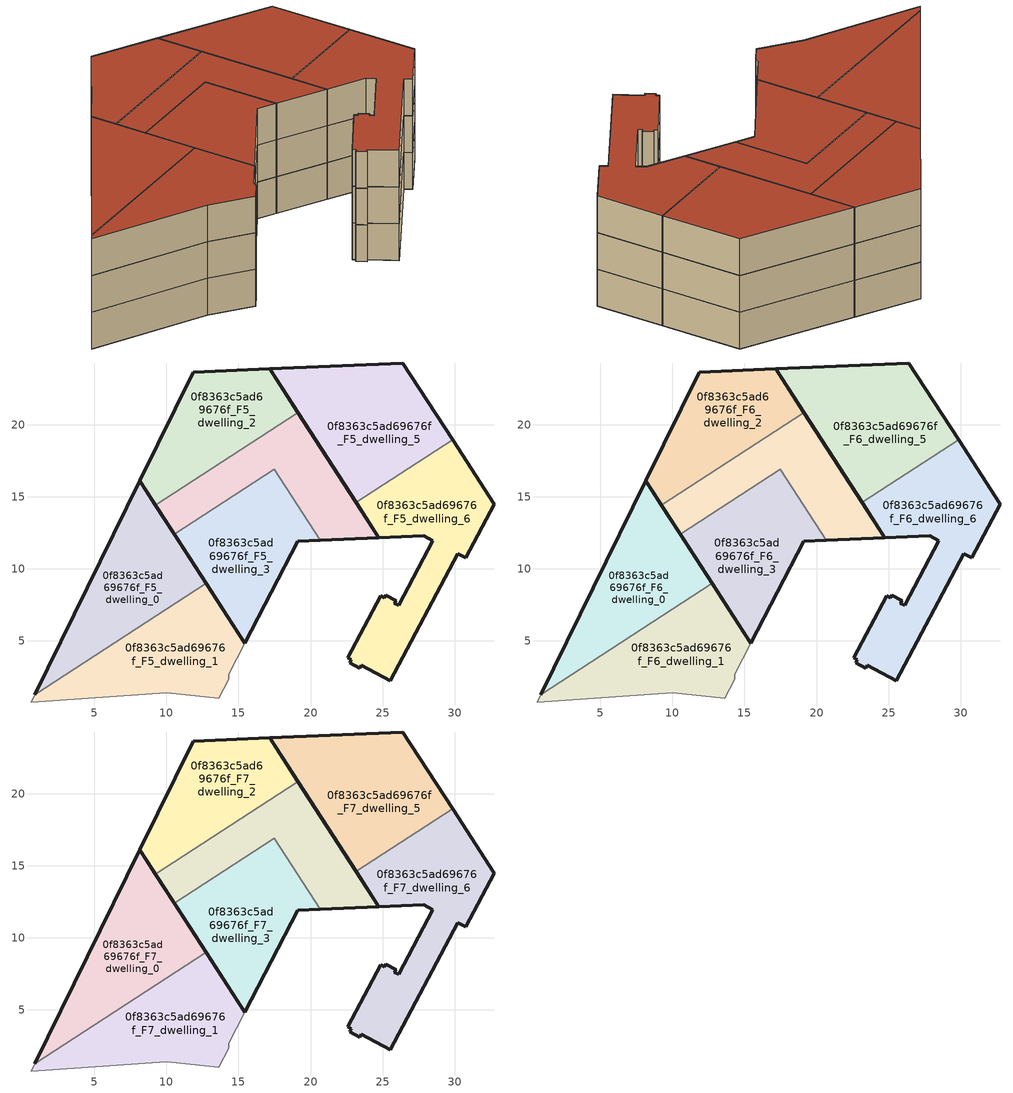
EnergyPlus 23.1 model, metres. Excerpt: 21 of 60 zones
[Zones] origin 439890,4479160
0f8363c5ad69676f_F5_dwelling_0
 floor to 0f8363c5ad69676f_F4_dwelling_0 (EU_floor_Construction): 12.76,9 8.15,16.1 0.87,1.29 z15
 wall outside (EU_wall_Construction): 0.87,1.29 8.15,16.1 12.76,9 z15:18
 wall to 0f8363c5ad69676f_F5_dwelling_1 (EU_wall_Construction): 12.76,9 0.87,1.29 z15:18
0f8363c5ad69676f_F5_dwelling_1
 floor to 0f8363c5ad69676f_F4_dwelling_1 (EU_floor_Construction): 13.64,1.02 14.31,2.33 14.31,2.68 15.45,4.86 12.76,9 0.87,1.29 0.62,0.77 10.02,1.4 z15
 wall outside (EU_wall_Construction): 12.76,9 15.45,4.86 z15:18
 wall adiabatic (EU_wall_Construction): 15.45,4.86 14.31,2.68 14.31,2.33 13.64,1.02 10.02,1.4 0.62,0.77 0.87,1.29 z15:18
0f8363c5ad69676f_F5_dwelling_2
 floor to 0f8363c5ad69676f_F4_dwelling_2 (EU_floor_Construction): 19.12,20.83 17.15,23.87 11.85,23.63 8.15,16.1 9.24,14.42 z15
 wall outside (EU_wall_Construction): 9.24,14.42 8.15,16.1 11.85,23.63 17.15,23.87 19.12,20.83 z15:18
 wall to 0f8363c5ad69676f_F5_dwelling_4 (EU_wall_Construction): 19.12,20.83 9.24,14.42 z15:18
0f8363c5ad69676f_F5_dwelling_3
 floor to 0f8363c5ad69676f_F4_dwelling_3 (EU_floor_Construction): 15.45,4.86 19.12,11.91 20.66,11.98 17.47,16.9 10.55,12.41 z15
 wall outside (EU_wall_Construction): 20.66,11.98 19.12,11.91 15.45,4.86 10.55,12.41 z15:18
 wall to 0f8363c5ad69676f_F5_dwelling_4 (EU_wall_Construction): 10.55,12.41 17.47,16.9 20.66,11.98 z15:18
0f8363c5ad69676f_F5_dwelling_4
 floor to 0f8363c5ad69676f_F4_dwelling_4 (EU_floor_Construction): 24.75,12.16 19.12,20.83 9.24,14.42 10.55,12.41 17.47,16.9 20.66,11.98 z15
 wall outside (EU_wall_Construction): 10.55,12.41 9.24,14.42 / 19.12,20.83 24.75,12.16 20.66,11.98 z15:18
0f8363c5ad69676f_F5_dwelling_5
 floor to 0f8363c5ad69676f_F4_dwelling_5 (EU_floor_Construction): 29.85,18.95 26.39,24.29 17.15,23.87 23.16,14.61 z15
 wall outside (EU_wall_Construction): 23.16,14.61 17.15,23.87 26.39,24.29 29.85,18.95 z15:18
 wall to 0f8363c5ad69676f_F5_dwelling_6 (EU_wall_Construction): 29.85,18.95 23.16,14.61 z15:18
0f8363c5ad69676f_F5_dwelling_6
 floor to 0f8363c5ad69676f_F4_dwelling_6 (EU_floor_Construction): 25.51,2.25 30.21,11.04 30.77,10.77 32.75,14.48 29.85,18.95 23.16,14.61 24.75,12.16 27.85,12.3 28.49,11.95 26.11,7.47 25.82,7.62 25.93,7.79 25.21,8.18 25.12,8 24.86,8.13 22.59,3.83 22.84,3.7 22.73,3.49 23.42,3.11 23.51,3.33 z15
 wall outside (EU_wall_Construction): 29.85,18.95 32.75,14.48 30.77,10.77 30.21,11.04 25.51,2.25 23.51,3.33 23.42,3.11 22.73,3.49 22.84,3.7 22.59,3.83 24.86,8.13 25.12,8 25.21,8.18 25.93,7.79 25.82,7.62 26.11,7.47 28.49,11.95 27.85,12.3 24.75,12.16 23.16,14.61 z15:18
0f8363c5ad69676f_F6_dwelling_0
 floor to 0f8363c5ad69676f_F5_dwelling_0 (EU_floor_Construction): 12.76,9 8.15,16.1 0.87,1.29 z18
 wall outside (EU_wall_Construction): 0.87,1.29 8.15,16.1 12.76,9 z18:21
 wall to 0f8363c5ad69676f_F6_dwelling_1 (EU_wall_Construction): 12.76,9 0.87,1.29 z18:21
0f8363c5ad69676f_F6_dwelling_1
 floor to 0f8363c5ad69676f_F5_dwelling_1 (EU_floor_Construction): 13.64,1.02 14.31,2.33 14.31,2.68 15.45,4.86 12.76,9 0.87,1.29 0.62,0.77 10.02,1.4 z18
 wall outside (EU_wall_Construction): 12.76,9 15.45,4.86 z18:21
 wall adiabatic (EU_wall_Construction): 15.45,4.86 14.31,2.68 14.31,2.33 13.64,1.02 10.02,1.4 0.62,0.77 0.87,1.29 z18:21
0f8363c5ad69676f_F6_dwelling_2
 floor to 0f8363c5ad69676f_F5_dwelling_2 (EU_floor_Construction): 19.12,20.83 17.15,23.87 11.85,23.63 8.15,16.1 9.24,14.42 z18
 wall outside (EU_wall_Construction): 9.24,14.42 8.15,16.1 11.85,23.63 17.15,23.87 19.12,20.83 z18:21
 wall to 0f8363c5ad69676f_F6_dwelling_4 (EU_wall_Construction): 19.12,20.83 9.24,14.42 z18:21
0f8363c5ad69676f_F6_dwelling_3
 floor to 0f8363c5ad69676f_F5_dwelling_3 (EU_floor_Construction): 15.45,4.86 19.12,11.91 20.66,11.98 17.47,16.9 10.55,12.41 z18
 wall outside (EU_wall_Construction): 20.66,11.98 19.12,11.91 15.45,4.86 10.55,12.41 z18:21
 wall to 0f8363c5ad69676f_F6_dwelling_4 (EU_wall_Construction): 10.55,12.41 17.47,16.9 20.66,11.98 z18:21
0f8363c5ad69676f_F6_dwelling_4
 floor to 0f8363c5ad69676f_F5_dwelling_4 (EU_floor_Construction): 24.75,12.16 19.12,20.83 9.24,14.42 10.55,12.41 17.47,16.9 20.66,11.98 z18
 wall outside (EU_wall_Construction): 10.55,12.41 9.24,14.42 / 19.12,20.83 24.75,12.16 20.66,11.98 z18:21
0f8363c5ad69676f_F6_dwelling_5
 floor to 0f8363c5ad69676f_F5_dwelling_5 (EU_floor_Construction): 29.85,18.95 26.39,24.29 17.15,23.87 23.16,14.61 z18
 wall outside (EU_wall_Construction): 23.16,14.61 17.15,23.87 26.39,24.29 29.85,18.95 z18:21
 wall to 0f8363c5ad69676f_F6_dwelling_6 (EU_wall_Construction): 29.85,18.95 23.16,14.61 z18:21
0f8363c5ad69676f_F6_dwelling_6
 floor to 0f8363c5ad69676f_F5_dwelling_6 (EU_floor_Construction): 25.51,2.25 30.21,11.04 30.77,10.77 32.75,14.48 29.85,18.95 23.16,14.61 24.75,12.16 27.85,12.3 28.49,11.95 26.11,7.47 25.82,7.62 25.93,7.79 25.21,8.18 25.12,8 24.86,8.13 22.59,3.83 22.84,3.7 22.73,3.49 23.42,3.11 23.51,3.33 z18
 wall outside (EU_wall_Construction): 29.85,18.95 32.75,14.48 30.77,10.77 30.21,11.04 25.51,2.25 23.51,3.33 23.42,3.11 22.73,3.49 22.84,3.7 22.59,3.83 24.86,8.13 25.12,8 25.21,8.18 25.93,7.79 25.82,7.62 26.11,7.47 28.49,11.95 27.85,12.3 24.75,12.16 23.16,14.61 z18:21
0f8363c5ad69676f_F7_dwelling_0
 floor to 0f8363c5ad69676f_F6_dwelling_0 (EU_floor_Construction): 12.76,9 8.15,16.1 0.87,1.29 z21
 wall outside (EU_wall_Construction): 0.87,1.29 8.15,16.1 12.76,9 z21:24
 wall to 0f8363c5ad69676f_F7_dwelling_1 (EU_wall_Construction): 12.76,9 0.87,1.29 z21:24
 roof outside (EU_roof_Construction): 8.15,16.1 12.76,9 0.87,1.29 z24
0f8363c5ad69676f_F7_dwelling_1
 floor to 0f8363c5ad69676f_F6_dwelling_1 (EU_floor_Construction): 13.64,1.02 14.31,2.33 14.31,2.68 15.45,4.86 12.76,9 0.87,1.29 0.62,0.77 10.02,1.4 z21
 wall outside (EU_wall_Construction): 12.76,9 15.45,4.86 z21:24
 wall adiabatic (EU_wall_Construction): 15.45,4.86 14.31,2.68 14.31,2.33 13.64,1.02 10.02,1.4 0.62,0.77 0.87,1.29 z21:24
 roof outside (EU_roof_Construction): 12.76,9 15.45,4.86 14.31,2.68 14.31,2.33 13.64,1.02 10.02,1.4 0.62,0.77 0.87,1.29 z24
0f8363c5ad69676f_F7_dwelling_2
 floor to 0f8363c5ad69676f_F6_dwelling_2 (EU_floor_Construction): 19.12,20.83 17.15,23.87 11.85,23.63 8.15,16.1 9.24,14.42 z21
 wall outside (EU_wall_Construction): 9.24,14.42 8.15,16.1 11.85,23.63 17.15,23.87 19.12,20.83 z21:24
 wall to 0f8363c5ad69676f_F7_dwelling_4 (EU_wall_Construction): 19.12,20.83 9.24,14.42 z21:24
 roof outside (EU_roof_Construction): 17.15,23.87 19.12,20.83 9.24,14.42 8.15,16.1 11.85,23.63 z24
0f8363c5ad69676f_F7_dwelling_3
 floor to 0f8363c5ad69676f_F6_dwelling_3 (EU_floor_Construction): 15.45,4.86 19.12,11.91 20.66,11.98 17.47,16.9 10.55,12.41 z21
 wall outside (EU_wall_Construction): 20.66,11.98 19.12,11.91 15.45,4.86 10.55,12.41 z21:24
 wall to 0f8363c5ad69676f_F7_dwelling_4 (EU_wall_Construction): 10.55,12.41 17.47,16.9 20.66,11.98 z21:24
 roof outside (EU_roof_Construction): 17.47,16.9 20.66,11.98 19.12,11.91 15.45,4.86 10.55,12.41 z24
0f8363c5ad69676f_F7_dwelling_4
 floor to 0f8363c5ad69676f_F6_dwelling_4 (EU_floor_Construction): 24.75,12.16 19.12,20.83 9.24,14.42 10.55,12.41 17.47,16.9 20.66,11.98 z21
 wall outside (EU_wall_Construction): 10.55,12.41 9.24,14.42 / 19.12,20.83 24.75,12.16 20.66,11.98 z21:24
 roof outside (EU_roof_Construction): 19.12,20.83 24.75,12.16 20.66,11.98 17.47,16.9 10.55,12.41 9.24,14.42 z24
0f8363c5ad69676f_F7_dwelling_5
 floor to 0f8363c5ad69676f_F6_dwelling_5 (EU_floor_Construction): 29.85,18.95 26.39,24.29 17.15,23.87 23.16,14.61 z21
 wall outside (EU_wall_Construction): 23.16,14.61 17.15,23.87 26.39,24.29 29.85,18.95 z21:24
 wall to 0f8363c5ad69676f_F7_dwelling_6 (EU_wall_Construction): 29.85,18.95 23.16,14.61 z21:24
 roof outside (EU_roof_Construction): 26.39,24.29 29.85,18.95 23.16,14.61 17.15,23.87 z24
0f8363c5ad69676f_F7_dwelling_6
 floor to 0f8363c5ad69676f_F6_dwelling_6 (EU_floor_Construction): 25.51,2.25 30.21,11.04 30.77,10.77 32.75,14.48 29.85,18.95 23.16,14.61 24.75,12.16 27.85,12.3 28.49,11.95 26.11,7.47 25.82,7.62 25.93,7.79 25.21,8.18 25.12,8 24.86,8.13 22.59,3.83 22.84,3.7 22.73,3.49 23.42,3.11 23.51,3.33 z21
 wall outside (EU_wall_Construction): 29.85,18.95 32.75,14.48 30.77,10.77 30.21,11.04 25.51,2.25 23.51,3.33 23.42,3.11 22.73,3.49 22.84,3.7 22.59,3.83 24.86,8.13 25.12,8 25.21,8.18 25.93,7.79 25.82,7.62 26.11,7.47 28.49,11.95 27.85,12.3 24.75,12.16 23.16,14.61 z21:24
 roof outside (EU_roof_Construction): 29.85,18.95 32.75,14.48 30.77,10.77 30.21,11.04 25.51,2.25 23.51,3.33 23.42,3.11 22.73,3.49 22.84,3.7 22.59,3.83 24.86,8.13 25.12,8 25.21,8.18 25.93,7.79 25.82,7.62 26.11,7.47 28.49,11.95 27.85,12.3 24.75,12.16 23.16,14.61 z24
[Building]
EU S2 Campaign: North Axis=0; Terrain=City; Solar Distribution=FullExterior
[Site:Location]
Madrid: Latitude=40.5; Longitude=-3.5; Time Zone=1; Elevation=609
[SizingPeriod:WeatherFileDays]
AnnualSizingPeriod: Begin Month=1; Begin Day of Month=1; End Month=12; End Day of Month=31; Day of Week for Start Day=Monday; Use Weather File Daylight Saving Period=No; Use Weather File Rain and Snow Indicators=No
[MATERIAL]
EU_InternalMass_Material: Roughness=MediumRough; Thickness=0.1; Conductivity=1; Density=1800; Specific Heat=900; Thermal Absorptance=0.9; Solar Absorptance=0.7; Visible Absorptance=0.7
[MATERIAL:NOMASS] Roughness=MediumRough; Thermal Absorptance=0.9; Solar Absorptance=0.7; Visible Absorptance=0.7
Name | Thermal Resistance
EU_wall_NoMass; EU_roof_NoMass | 2.16768
EU_floor_NoMass | 1.14339
[CONSTRUCTION]
EU_wall_Construction: EU_wall_NoMass
EU_roof_Construction: EU_roof_NoMass
EU_floor_Construction: EU_floor_NoMass
EU_InternalMass_Construction: EU_InternalMass_Material
[ZONE] Type=1; Multiplier=1; Ceiling Height=autocalculate; Floor Area=autocalculate; Part of Total Floor Area=Yes
Name | Volume
0f8363c5ad69676f_F5_dwelling_0; 0f8363c5ad69676f_F6_dwelling_0; 0f8363c5ad69676f_F7_dwelling_0 | 180.054
0f8363c5ad69676f_F5_dwelling_1; 0f8363c5ad69676f_F6_dwelling_1; 0f8363c5ad69676f_F7_dwelling_1 | 180.039
0f8363c5ad69676f_F5_dwelling_2; 0f8363c5ad69676f_F6_dwelling_2; 0f8363c5ad69676f_F7_dwelling_2 | 157.908
0f8363c5ad69676f_F5_dwelling_3; 0f8363c5ad69676f_F6_dwelling_3; 0f8363c5ad69676f_F7_dwelling_3 | 168.202
0f8363c5ad69676f_F5_dwelling_4; 0f8363c5ad69676f_F6_dwelling_4; 0f8363c5ad69676f_F7_dwelling_4 | 157.915
0f8363c5ad69676f_F5_dwelling_5; 0f8363c5ad69676f_F6_dwelling_5; 0f8363c5ad69676f_F7_dwelling_5 | 208.1
0f8363c5ad69676f_F5_dwelling_6; 0f8363c5ad69676f_F6_dwelling_6; 0f8363c5ad69676f_F7_dwelling_6 | 208.104
[INTERNALMASS] Construction=EU_InternalMass_Construction
Name | Zone or ZoneList | Surface Area
0f8363c5ad69676f_F5_dwelling_0_EU_InternalMass | 0f8363c5ad69676f_F5_dwelling_0 | 68.5925
0f8363c5ad69676f_F5_dwelling_1_EU_InternalMass | 0f8363c5ad69676f_F5_dwelling_1 | 68.5826
0f8363c5ad69676f_F5_dwelling_2_EU_InternalMass | 0f8363c5ad69676f_F5_dwelling_2 | 67.0571
0f8363c5ad69676f_F5_dwelling_3_EU_InternalMass | 0f8363c5ad69676f_F5_dwelling_3 | 67.0562
0f8363c5ad69676f_F5_dwelling_4_EU_InternalMass | 0f8363c5ad69676f_F5_dwelling_4 | 70.1163
0f8363c5ad69676f_F5_dwelling_5_EU_InternalMass | 0f8363c5ad69676f_F5_dwelling_5 | 70.1215
0f8363c5ad69676f_F5_dwelling_6_EU_InternalMass | 0f8363c5ad69676f_F5_dwelling_6 | 68.5842
0f8363c5ad69676f_F6_dwelling_0_EU_InternalMass | 0f8363c5ad69676f_F6_dwelling_0 | 68.5925
0f8363c5ad69676f_F6_dwelling_1_EU_InternalMass | 0f8363c5ad69676f_F6_dwelling_1 | 68.5826
0f8363c5ad69676f_F6_dwelling_2_EU_InternalMass | 0f8363c5ad69676f_F6_dwelling_2 | 67.0571
0f8363c5ad69676f_F6_dwelling_3_EU_InternalMass | 0f8363c5ad69676f_F6_dwelling_3 | 67.0562
0f8363c5ad69676f_F6_dwelling_4_EU_InternalMass | 0f8363c5ad69676f_F6_dwelling_4 | 70.1163
0f8363c5ad69676f_F6_dwelling_5_EU_InternalMass | 0f8363c5ad69676f_F6_dwelling_5 | 70.1215
0f8363c5ad69676f_F6_dwelling_6_EU_InternalMass | 0f8363c5ad69676f_F6_dwelling_6 | 68.5842
0f8363c5ad69676f_F7_dwelling_0_EU_InternalMass | 0f8363c5ad69676f_F7_dwelling_0 | 68.5925
0f8363c5ad69676f_F7_dwelling_1_EU_InternalMass | 0f8363c5ad69676f_F7_dwelling_1 | 68.5826
0f8363c5ad69676f_F7_dwelling_2_EU_InternalMass | 0f8363c5ad69676f_F7_dwelling_2 | 67.0571
0f8363c5ad69676f_F7_dwelling_3_EU_InternalMass | 0f8363c5ad69676f_F7_dwelling_3 | 67.0562
0f8363c5ad69676f_F7_dwelling_4_EU_InternalMass | 0f8363c5ad69676f_F7_dwelling_4 | 70.1163
0f8363c5ad69676f_F7_dwelling_5_EU_InternalMass | 0f8363c5ad69676f_F7_dwelling_5 | 70.1215
0f8363c5ad69676f_F7_dwelling_6_EU_InternalMass | 0f8363c5ad69676f_F7_dwelling_6 | 68.5842
[OTHEREQUIPMENT] Fuel Type=Electricity; Design Level Calculation Method=Watts/Area; Power per Zone Floor Area=1; Fraction Latent=0; Fraction Radiant=0; Fraction Lost=0; Carbon Dioxide Generation Rate=0; EndUse Subcategory=EU_Step8_InternalGains
Name | Zone or ZoneList or Space or SpaceList | Schedule
EU_Step8_InternalGain_0f8363c5ad69676f_F5_dwelling_0_f000 | 0f8363c5ad69676f_F5_dwelling_0 | EU_Step8_GainSchedule_0f8363c5ad69676f_F5_dwelling_0_f000
EU_Step8_InternalGain_0f8363c5ad69676f_F5_dwelling_1_f000 | 0f8363c5ad69676f_F5_dwelling_1 | EU_Step8_GainSchedule_0f8363c5ad69676f_F5_dwelling_1_f000
EU_Step8_InternalGain_0f8363c5ad69676f_F5_dwelling_2_f000 | 0f8363c5ad69676f_F5_dwelling_2 | EU_Step8_GainSchedule_0f8363c5ad69676f_F5_dwelling_2_f000
EU_Step8_InternalGain_0f8363c5ad69676f_F5_dwelling_3_f000 | 0f8363c5ad69676f_F5_dwelling_3 | EU_Step8_GainSchedule_0f8363c5ad69676f_F5_dwelling_3_f000
EU_Step8_InternalGain_0f8363c5ad69676f_F5_dwelling_4_f000 | 0f8363c5ad69676f_F5_dwelling_4 | EU_Step8_GainSchedule_0f8363c5ad69676f_F5_dwelling_4_f000
EU_Step8_InternalGain_0f8363c5ad69676f_F5_dwelling_5_f000 | 0f8363c5ad69676f_F5_dwelling_5 | EU_Step8_GainSchedule_0f8363c5ad69676f_F5_dwelling_5_f000
EU_Step8_InternalGain_0f8363c5ad69676f_F5_dwelling_6_f000 | 0f8363c5ad69676f_F5_dwelling_6 | EU_Step8_GainSchedule_0f8363c5ad69676f_F5_dwelling_6_f000
EU_Step8_InternalGain_0f8363c5ad69676f_F6_dwelling_0_f000 | 0f8363c5ad69676f_F6_dwelling_0 | EU_Step8_GainSchedule_0f8363c5ad69676f_F6_dwelling_0_f000
EU_Step8_InternalGain_0f8363c5ad69676f_F6_dwelling_1_f000 | 0f8363c5ad69676f_F6_dwelling_1 | EU_Step8_GainSchedule_0f8363c5ad69676f_F6_dwelling_1_f000
EU_Step8_InternalGain_0f8363c5ad69676f_F6_dwelling_2_f000 | 0f8363c5ad69676f_F6_dwelling_2 | EU_Step8_GainSchedule_0f8363c5ad69676f_F6_dwelling_2_f000
EU_Step8_InternalGain_0f8363c5ad69676f_F6_dwelling_3_f000 | 0f8363c5ad69676f_F6_dwelling_3 | EU_Step8_GainSchedule_0f8363c5ad69676f_F6_dwelling_3_f000
EU_Step8_InternalGain_0f8363c5ad69676f_F6_dwelling_4_f000 | 0f8363c5ad69676f_F6_dwelling_4 | EU_Step8_GainSchedule_0f8363c5ad69676f_F6_dwelling_4_f000
EU_Step8_InternalGain_0f8363c5ad69676f_F6_dwelling_5_f000 | 0f8363c5ad69676f_F6_dwelling_5 | EU_Step8_GainSchedule_0f8363c5ad69676f_F6_dwelling_5_f000
EU_Step8_InternalGain_0f8363c5ad69676f_F6_dwelling_6_f000 | 0f8363c5ad69676f_F6_dwelling_6 | EU_Step8_GainSchedule_0f8363c5ad69676f_F6_dwelling_6_f000
EU_Step8_InternalGain_0f8363c5ad69676f_F7_dwelling_0_f000 | 0f8363c5ad69676f_F7_dwelling_0 | EU_Step8_GainSchedule_0f8363c5ad69676f_F7_dwelling_0_f000
EU_Step8_InternalGain_0f8363c5ad69676f_F7_dwelling_1_f000 | 0f8363c5ad69676f_F7_dwelling_1 | EU_Step8_GainSchedule_0f8363c5ad69676f_F7_dwelling_1_f000
EU_Step8_InternalGain_0f8363c5ad69676f_F7_dwelling_2_f000 | 0f8363c5ad69676f_F7_dwelling_2 | EU_Step8_GainSchedule_0f8363c5ad69676f_F7_dwelling_2_f000
EU_Step8_InternalGain_0f8363c5ad69676f_F7_dwelling_3_f000 | 0f8363c5ad69676f_F7_dwelling_3 | EU_Step8_GainSchedule_0f8363c5ad69676f_F7_dwelling_3_f000
EU_Step8_InternalGain_0f8363c5ad69676f_F7_dwelling_4_f000 | 0f8363c5ad69676f_F7_dwelling_4 | EU_Step8_GainSchedule_0f8363c5ad69676f_F7_dwelling_4_f000
EU_Step8_InternalGain_0f8363c5ad69676f_F7_dwelling_5_f000 | 0f8363c5ad69676f_F7_dwelling_5 | EU_Step8_GainSchedule_0f8363c5ad69676f_F7_dwelling_5_f000
EU_Step8_InternalGain_0f8363c5ad69676f_F7_dwelling_6_f000 | 0f8363c5ad69676f_F7_dwelling_6 | EU_Step8_GainSchedule_0f8363c5ad69676f_F7_dwelling_6_f000
[ZONEVENTILATION:DESIGNFLOWRATE] Schedule=EU_AlwaysOn; Design Flow Rate Calculation Method=AirChanges/Hour; Air Changes per Hour=0.480546; Ventilation Type=Natural; Fan Pressure Rise=0; Fan Total Efficiency=1; Constant Term Coefficient=1; Temperature Term Coefficient=0; Velocity Term Coefficient=0; Velocity Squared Term Coefficient=0; Minimum Indoor Temperature=-100; Maximum Indoor Temperature=100; Delta Temperature=-100; Minimum Outdoor Temperature=-100; Maximum Outdoor Temperature=100; Maximum Wind Speed=40
Name | Zone or ZoneList or Space or SpaceList
EU_ConstantAir_0f8363c5ad69676f_F5_dwelling_0 | 0f8363c5ad69676f_F5_dwelling_0
EU_ConstantAir_0f8363c5ad69676f_F5_dwelling_1 | 0f8363c5ad69676f_F5_dwelling_1
EU_ConstantAir_0f8363c5ad69676f_F5_dwelling_2 | 0f8363c5ad69676f_F5_dwelling_2
EU_ConstantAir_0f8363c5ad69676f_F5_dwelling_3 | 0f8363c5ad69676f_F5_dwelling_3
EU_ConstantAir_0f8363c5ad69676f_F5_dwelling_4 | 0f8363c5ad69676f_F5_dwelling_4
EU_ConstantAir_0f8363c5ad69676f_F5_dwelling_5 | 0f8363c5ad69676f_F5_dwelling_5
EU_ConstantAir_0f8363c5ad69676f_F5_dwelling_6 | 0f8363c5ad69676f_F5_dwelling_6
EU_ConstantAir_0f8363c5ad69676f_F6_dwelling_0 | 0f8363c5ad69676f_F6_dwelling_0
EU_ConstantAir_0f8363c5ad69676f_F6_dwelling_1 | 0f8363c5ad69676f_F6_dwelling_1
EU_ConstantAir_0f8363c5ad69676f_F6_dwelling_2 | 0f8363c5ad69676f_F6_dwelling_2
EU_ConstantAir_0f8363c5ad69676f_F6_dwelling_3 | 0f8363c5ad69676f_F6_dwelling_3
EU_ConstantAir_0f8363c5ad69676f_F6_dwelling_4 | 0f8363c5ad69676f_F6_dwelling_4
EU_ConstantAir_0f8363c5ad69676f_F6_dwelling_5 | 0f8363c5ad69676f_F6_dwelling_5
EU_ConstantAir_0f8363c5ad69676f_F6_dwelling_6 | 0f8363c5ad69676f_F6_dwelling_6
EU_ConstantAir_0f8363c5ad69676f_F7_dwelling_0 | 0f8363c5ad69676f_F7_dwelling_0
EU_ConstantAir_0f8363c5ad69676f_F7_dwelling_1 | 0f8363c5ad69676f_F7_dwelling_1
EU_ConstantAir_0f8363c5ad69676f_F7_dwelling_2 | 0f8363c5ad69676f_F7_dwelling_2
EU_ConstantAir_0f8363c5ad69676f_F7_dwelling_3 | 0f8363c5ad69676f_F7_dwelling_3
EU_ConstantAir_0f8363c5ad69676f_F7_dwelling_4 | 0f8363c5ad69676f_F7_dwelling_4
EU_ConstantAir_0f8363c5ad69676f_F7_dwelling_5 | 0f8363c5ad69676f_F7_dwelling_5
EU_ConstantAir_0f8363c5ad69676f_F7_dwelling_6 | 0f8363c5ad69676f_F7_dwelling_6
[HVACTEMPLATE:THERMOSTAT] Constant Heating Setpoint=20; Constant Cooling Setpoint=50
EU_HeatOnly_0f8363c5ad69676f_F0_dwelling_0; EU_HeatOnly_0f8363c5ad69676f_F0_dwelling_1; EU_HeatOnly_0f8363c5ad69676f_F0_dwelling_2; EU_HeatOnly_0f8363c5ad69676f_F0_dwelling_3; EU_HeatOnly_0f8363c5ad69676f_F0_dwelling_4; EU_HeatOnly_0f8363c5ad69676f_F0_dwelling_5; EU_HeatOnly_0f8363c5ad69676f_F0_dwelling_6; EU_HeatOnly_0f8363c5ad69676f_F0_dwelling_7; EU_HeatOnly_0f8363c5ad69676f_F1_dwelling_0; EU_HeatOnly_0f8363c5ad69676f_F1_dwelling_1; EU_HeatOnly_0f8363c5ad69676f_F1_dwelling_2; EU_HeatOnly_0f8363c5ad69676f_F1_dwelling_3; EU_HeatOnly_0f8363c5ad69676f_F1_dwelling_4; EU_HeatOnly_0f8363c5ad69676f_F1_dwelling_5; EU_HeatOnly_0f8363c5ad69676f_F1_dwelling_6; EU_HeatOnly_0f8363c5ad69676f_F1_dwelling_7; EU_HeatOnly_0f8363c5ad69676f_F2_dwelling_0; EU_HeatOnly_0f8363c5ad69676f_F2_dwelling_1; EU_HeatOnly_0f8363c5ad69676f_F2_dwelling_2; EU_HeatOnly_0f8363c5ad69676f_F2_dwelling_3; EU_HeatOnly_0f8363c5ad69676f_F2_dwelling_4; EU_HeatOnly_0f8363c5ad69676f_F2_dwelling_5; EU_HeatOnly_0f8363c5ad69676f_F2_dwelling_6; EU_HeatOnly_0f8363c5ad69676f_F2_dwelling_7; EU_HeatOnly_0f8363c5ad69676f_F3_dwelling_0; EU_HeatOnly_0f8363c5ad69676f_F3_dwelling_1; EU_HeatOnly_0f8363c5ad69676f_F3_dwelling_2; EU_HeatOnly_0f8363c5ad69676f_F3_dwelling_3; EU_HeatOnly_0f8363c5ad69676f_F3_dwelling_4; EU_HeatOnly_0f8363c5ad69676f_F3_dwelling_5; EU_HeatOnly_0f8363c5ad69676f_F3_dwelling_6; EU_HeatOnly_0f8363c5ad69676f_F3_dwelling_7; EU_HeatOnly_0f8363c5ad69676f_F4_dwelling_0; EU_HeatOnly_0f8363c5ad69676f_F4_dwelling_1; EU_HeatOnly_0f8363c5ad69676f_F4_dwelling_2; EU_HeatOnly_0f8363c5ad69676f_F4_dwelling_3; EU_HeatOnly_0f8363c5ad69676f_F4_dwelling_4; EU_HeatOnly_0f8363c5ad69676f_F4_dwelling_5; EU_HeatOnly_0f8363c5ad69676f_F4_dwelling_6; EU_HeatOnly_0f8363c5ad69676f_F5_dwelling_0; EU_HeatOnly_0f8363c5ad69676f_F5_dwelling_1; EU_HeatOnly_0f8363c5ad69676f_F5_dwelling_2; EU_HeatOnly_0f8363c5ad69676f_F5_dwelling_3; EU_HeatOnly_0f8363c5ad69676f_F5_dwelling_4; EU_HeatOnly_0f8363c5ad69676f_F5_dwelling_5; EU_HeatOnly_0f8363c5ad69676f_F5_dwelling_6; EU_HeatOnly_0f8363c5ad69676f_F6_dwelling_0; EU_HeatOnly_0f8363c5ad69676f_F6_dwelling_1; EU_HeatOnly_0f8363c5ad69676f_F6_dwelling_2; EU_HeatOnly_0f8363c5ad69676f_F6_dwelling_3; EU_HeatOnly_0f8363c5ad69676f_F6_dwelling_4; EU_HeatOnly_0f8363c5ad69676f_F6_dwelling_5; EU_HeatOnly_0f8363c5ad69676f_F6_dwelling_6; EU_HeatOnly_0f8363c5ad69676f_F7_dwelling_0; EU_HeatOnly_0f8363c5ad69676f_F7_dwelling_1; EU_HeatOnly_0f8363c5ad69676f_F7_dwelling_2; EU_HeatOnly_0f8363c5ad69676f_F7_dwelling_3; EU_HeatOnly_0f8363c5ad69676f_F7_dwelling_4; EU_HeatOnly_0f8363c5ad69676f_F7_dwelling_5; EU_HeatOnly_0f8363c5ad69676f_F7_dwelling_6
[HVACTEMPLATE:ZONE:IDEALLOADSAIRSYSTEM] System Availability Schedule=EU_AlwaysOn; Maximum Heating Supply Air Temperature=50; Minimum Cooling Supply Air Temperature=13; Maximum Heating Supply Air Humidity Ratio=0.0156; Minimum Cooling Supply Air Humidity Ratio=0.0077; Heating Limit=NoLimit; Cooling Limit=NoLimit; Heating Availability Schedule=EU_AlwaysOn; Cooling Availability Schedule=EU_CoolingOff; Dehumidification Control Type=ConstantSensibleHeatRatio; Cooling Sensible Heat Ratio=0.7; Dehumidification Setpoint=60; Humidification Control Type=None; Humidification Setpoint=30; Outdoor Air Method=None; Outdoor Air Flow Rate per Person=0.00944; Outdoor Air Flow Rate per Zone Floor Area=0; Outdoor Air Flow Rate per Zone=0; Demand Controlled Ventilation Type=None; Outdoor Air Economizer Type=NoEconomizer; Heat Recovery Type=None; Sensible Heat Recovery Effectiveness=0.7; Latent Heat Recovery Effectiveness=0.65
Name | Template Thermostat
0f8363c5ad69676f_F5_dwelling_0 | EU_HeatOnly_0f8363c5ad69676f_F5_dwelling_0
0f8363c5ad69676f_F5_dwelling_1 | EU_HeatOnly_0f8363c5ad69676f_F5_dwelling_1
0f8363c5ad69676f_F5_dwelling_2 | EU_HeatOnly_0f8363c5ad69676f_F5_dwelling_2
0f8363c5ad69676f_F5_dwelling_3 | EU_HeatOnly_0f8363c5ad69676f_F5_dwelling_3
0f8363c5ad69676f_F5_dwelling_4 | EU_HeatOnly_0f8363c5ad69676f_F5_dwelling_4
0f8363c5ad69676f_F5_dwelling_5 | EU_HeatOnly_0f8363c5ad69676f_F5_dwelling_5
0f8363c5ad69676f_F5_dwelling_6 | EU_HeatOnly_0f8363c5ad69676f_F5_dwelling_6
0f8363c5ad69676f_F6_dwelling_0 | EU_HeatOnly_0f8363c5ad69676f_F6_dwelling_0
0f8363c5ad69676f_F6_dwelling_1 | EU_HeatOnly_0f8363c5ad69676f_F6_dwelling_1
0f8363c5ad69676f_F6_dwelling_2 | EU_HeatOnly_0f8363c5ad69676f_F6_dwelling_2
0f8363c5ad69676f_F6_dwelling_3 | EU_HeatOnly_0f8363c5ad69676f_F6_dwelling_3
0f8363c5ad69676f_F6_dwelling_4 | EU_HeatOnly_0f8363c5ad69676f_F6_dwelling_4
0f8363c5ad69676f_F6_dwelling_5 | EU_HeatOnly_0f8363c5ad69676f_F6_dwelling_5
0f8363c5ad69676f_F6_dwelling_6 | EU_HeatOnly_0f8363c5ad69676f_F6_dwelling_6
0f8363c5ad69676f_F7_dwelling_0 | EU_HeatOnly_0f8363c5ad69676f_F7_dwelling_0
0f8363c5ad69676f_F7_dwelling_1 | EU_HeatOnly_0f8363c5ad69676f_F7_dwelling_1
0f8363c5ad69676f_F7_dwelling_2 | EU_HeatOnly_0f8363c5ad69676f_F7_dwelling_2
0f8363c5ad69676f_F7_dwelling_3 | EU_HeatOnly_0f8363c5ad69676f_F7_dwelling_3
0f8363c5ad69676f_F7_dwelling_4 | EU_HeatOnly_0f8363c5ad69676f_F7_dwelling_4
0f8363c5ad69676f_F7_dwelling_5 | EU_HeatOnly_0f8363c5ad69676f_F7_dwelling_5
0f8363c5ad69676f_F7_dwelling_6 | EU_HeatOnly_0f8363c5ad69676f_F7_dwelling_6
[SIZING:ZONE] Zone Cooling Design Supply Air Temperature Input Method=SupplyAirTemperature; Zone Cooling Design Supply Air Temperature=13; Zone Heating Design Supply Air Temperature Input Method=SupplyAirTemperature; Zone Heating Design Supply Air Temperature=50; Zone Cooling Design Supply Air Humidity Ratio=0.008; Zone Heating Design Supply Air Humidity Ratio=0.008; Cooling Design Air Flow Method=DesignDay; Cooling Design Air Flow Rate=0; Cooling Minimum Air Flow per Zone Floor Area=0.000762; Cooling Minimum Air Flow=0; Cooling Minimum Air Flow Fraction=0.2; Heating Design Air Flow Method=DesignDay; Heating Design Air Flow Rate=0; Heating Maximum Air Flow per Zone Floor Area=0.002032; Heating Maximum Air Flow=0.141576; Heating Maximum Air Flow Fraction=0.3; Account for Dedicated Outdoor Air System=No; Dedicated Outdoor Air System Control Strategy=NeutralSupplyAir; Dedicated Outdoor Air Low Setpoint Temperature for Design=autosize; Dedicated Outdoor Air High Setpoint Temperature for Design=autosize; Zone Load Sizing Method=Sensible Load Only No Latent Load; Zone Latent Cooling Design Supply Air Humidity Ratio Input Method=HumidityRatioDifference; Zone Cooling Design Supply Air Humidity Ratio Difference=0.005; Zone Latent Heating Design Supply Air Humidity Ratio Input Method=HumidityRatioDifference; Zone Humidification Design Supply Air Humidity Ratio Difference=0.005
0f8363c5ad69676f_F5_dwelling_0; 0f8363c5ad69676f_F5_dwelling_1; 0f8363c5ad69676f_F5_dwelling_2; 0f8363c5ad69676f_F5_dwelling_3; 0f8363c5ad69676f_F5_dwelling_4; 0f8363c5ad69676f_F5_dwelling_5; 0f8363c5ad69676f_F5_dwelling_6; 0f8363c5ad69676f_F6_dwelling_0; 0f8363c5ad69676f_F6_dwelling_1; 0f8363c5ad69676f_F6_dwelling_2; 0f8363c5ad69676f_F6_dwelling_3; 0f8363c5ad69676f_F6_dwelling_4; 0f8363c5ad69676f_F6_dwelling_5; 0f8363c5ad69676f_F6_dwelling_6; 0f8363c5ad69676f_F7_dwelling_0; 0f8363c5ad69676f_F7_dwelling_1; 0f8363c5ad69676f_F7_dwelling_2; 0f8363c5ad69676f_F7_dwelling_3; 0f8363c5ad69676f_F7_dwelling_4; 0f8363c5ad69676f_F7_dwelling_5; 0f8363c5ad69676f_F7_dwelling_6
[SCHEDULE:CONSTANT]
Name | Hourly Value
EU_AlwaysOn | 1
EU_CoolingOff | 0
[SCHEDULE:FILE] Column Number=1; Rows to Skip at Top=0; Number of Hours of Data=8760; Column Separator=Comma; Interpolate to Timestep=No; Minutes per Item=60; Adjust Schedule for Daylight Savings=Yes
Name | File
EU_Step8_GainSchedule_0f8363c5ad69676f_F5_dwelling_0_f000 | ../../schedules/0f8363c5ad69676f/0f8363c5ad69676f_F5_dwelling_0_f000_gain.csv
EU_Step8_GainSchedule_0f8363c5ad69676f_F5_dwelling_1_f000 | ../../schedules/0f8363c5ad69676f/0f8363c5ad69676f_F5_dwelling_1_f000_gain.csv
EU_Step8_GainSchedule_0f8363c5ad69676f_F5_dwelling_2_f000 | ../../schedules/0f8363c5ad69676f/0f8363c5ad69676f_F5_dwelling_2_f000_gain.csv
EU_Step8_GainSchedule_0f8363c5ad69676f_F5_dwelling_3_f000 | ../../schedules/0f8363c5ad69676f/0f8363c5ad69676f_F5_dwelling_3_f000_gain.csv
EU_Step8_GainSchedule_0f8363c5ad69676f_F5_dwelling_4_f000 | ../../schedules/0f8363c5ad69676f/0f8363c5ad69676f_F5_dwelling_4_f000_gain.csv
EU_Step8_GainSchedule_0f8363c5ad69676f_F5_dwelling_5_f000 | ../../schedules/0f8363c5ad69676f/0f8363c5ad69676f_F5_dwelling_5_f000_gain.csv
EU_Step8_GainSchedule_0f8363c5ad69676f_F5_dwelling_6_f000 | ../../schedules/0f8363c5ad69676f/0f8363c5ad69676f_F5_dwelling_6_f000_gain.csv
EU_Step8_GainSchedule_0f8363c5ad69676f_F6_dwelling_0_f000 | ../../schedules/0f8363c5ad69676f/0f8363c5ad69676f_F6_dwelling_0_f000_gain.csv
EU_Step8_GainSchedule_0f8363c5ad69676f_F6_dwelling_1_f000 | ../../schedules/0f8363c5ad69676f/0f8363c5ad69676f_F6_dwelling_1_f000_gain.csv
EU_Step8_GainSchedule_0f8363c5ad69676f_F6_dwelling_2_f000 | ../../schedules/0f8363c5ad69676f/0f8363c5ad69676f_F6_dwelling_2_f000_gain.csv
EU_Step8_GainSchedule_0f8363c5ad69676f_F6_dwelling_3_f000 | ../../schedules/0f8363c5ad69676f/0f8363c5ad69676f_F6_dwelling_3_f000_gain.csv
EU_Step8_GainSchedule_0f8363c5ad69676f_F6_dwelling_4_f000 | ../../schedules/0f8363c5ad69676f/0f8363c5ad69676f_F6_dwelling_4_f000_gain.csv
EU_Step8_GainSchedule_0f8363c5ad69676f_F6_dwelling_5_f000 | ../../schedules/0f8363c5ad69676f/0f8363c5ad69676f_F6_dwelling_5_f000_gain.csv
EU_Step8_GainSchedule_0f8363c5ad69676f_F6_dwelling_6_f000 | ../../schedules/0f8363c5ad69676f/0f8363c5ad69676f_F6_dwelling_6_f000_gain.csv
EU_Step8_GainSchedule_0f8363c5ad69676f_F7_dwelling_0_f000 | ../../schedules/0f8363c5ad69676f/0f8363c5ad69676f_F7_dwelling_0_f000_gain.csv
EU_Step8_GainSchedule_0f8363c5ad69676f_F7_dwelling_1_f000 | ../../schedules/0f8363c5ad69676f/0f8363c5ad69676f_F7_dwelling_1_f000_gain.csv
EU_Step8_GainSchedule_0f8363c5ad69676f_F7_dwelling_2_f000 | ../../schedules/0f8363c5ad69676f/0f8363c5ad69676f_F7_dwelling_2_f000_gain.csv
EU_Step8_GainSchedule_0f8363c5ad69676f_F7_dwelling_3_f000 | ../../schedules/0f8363c5ad69676f/0f8363c5ad69676f_F7_dwelling_3_f000_gain.csv
EU_Step8_GainSchedule_0f8363c5ad69676f_F7_dwelling_4_f000 | ../../schedules/0f8363c5ad69676f/0f8363c5ad69676f_F7_dwelling_4_f000_gain.csv
EU_Step8_GainSchedule_0f8363c5ad69676f_F7_dwelling_5_f000 | ../../schedules/0f8363c5ad69676f/0f8363c5ad69676f_F7_dwelling_5_f000_gain.csv
EU_Step8_GainSchedule_0f8363c5ad69676f_F7_dwelling_6_f000 | ../../schedules/0f8363c5ad69676f/0f8363c5ad69676f_F7_dwelling_6_f000_gain.csv
